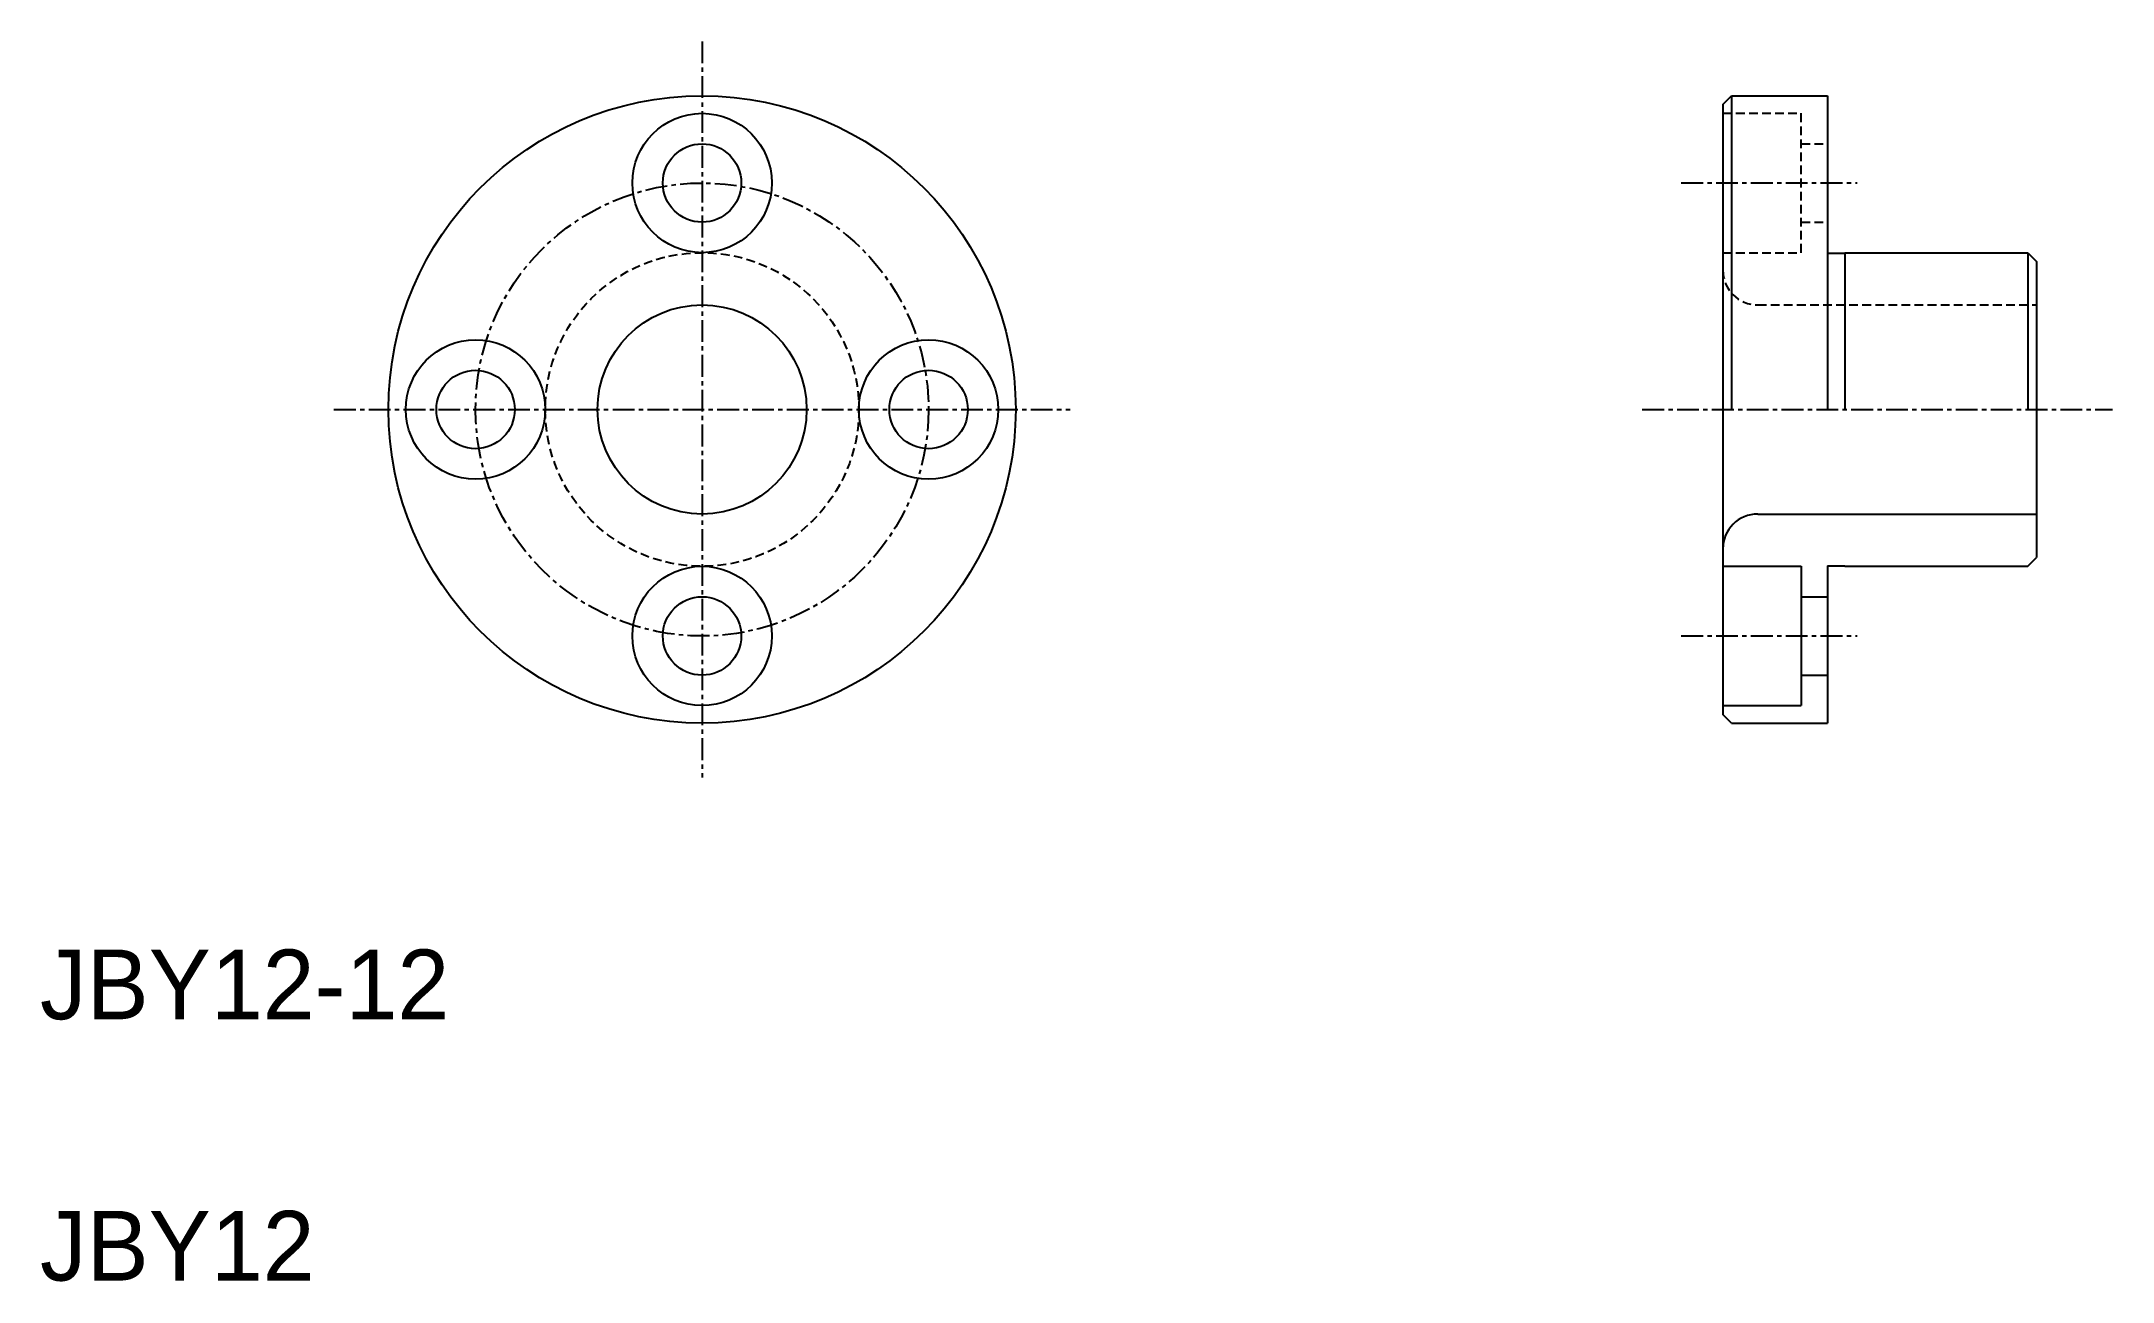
# Model space of a CAD drawing. Extents: x 10 to 129, y 10 to 81.
import ezdxf

# ---------------------------------------------------------------- set-up
doc = ezdxf.new("R2010")
doc.units = 0
doc.linetypes.add('CENTER', pattern=[2, 1.25, -0.25, 0.25, -0.25])
doc.linetypes.add('DASHED', pattern=[0.75, 0.5, -0.25])
doc.layers.get('0').update_dxf_attribs({"linetype": 'CONTINUOUS'})
doc.layers.add('CENTER', color=1, linetype='CENTER')

msp = doc.modelspace()

# ---------------------------------------------------------------- linework, layer by layer
at = {"color": 7, "linetype": 'CONTINUOUS'}
for p, q in [((106.59, 77.5), (107.09, 78)), ((106.59, 77.5), (106.59, 42.5)), ((107.09, 78), (107.09, 60)), ((107.09, 78), (112.59, 78)), ((108.46, 78), (108.46, 78)), ((109.84, 78), (109.84, 78)), ((112.59, 78), (112.59, 60)), ((112.59, 68.97), (113.59, 68.97)), ((113.59, 69), (113.59, 60)), ((113.59, 69), (124.09, 69)), ((124.09, 69), (124.09, 60)), ((124.09, 69), (124.59, 68.5)), ((124.59, 68.5), (124.59, 51.5)), ((108.59, 54), (124.59, 54)), ((124.09, 51), (124.59, 51.5)), ((106.59, 51), (111.09, 51)), ((111.09, 51), (111.09, 43)), ((112.59, 51.02), (112.59, 42)), ((112.59, 51.02), (113.59, 51.02)), ((113.59, 51.02), (113.59, 51)), ((113.59, 51), (124.09, 51)), ((111.09, 49.25), (112.59, 49.25)), ((111.09, 44.75), (112.59, 44.75)), ((106.59, 43), (111.09, 43)), ((107.09, 42), (106.59, 42.5)), ((107.09, 42), (112.59, 42))]:
    msp.add_line(p, q, dxfattribs=at)
at = {"color": 3, "linetype": 'DASHED'}
for p, q in [((106.59, 77), (111.09, 77)), ((111.09, 69), (111.09, 77)), ((111.09, 75.25), (112.59, 75.25)), ((111.09, 70.75), (112.59, 70.75)), ((106.59, 69), (111.09, 69)), ((108.59, 66), (124.59, 66))]:
    msp.add_line(p, q, dxfattribs=at)
at = {"color": 7, "linetype": 'CONTINUOUS'}
for centre, radius in [((48, 60), 18), ((48, 73), 4), ((48, 73), 2.25), ((48, 60), 6), ((35, 60), 4), ((61, 60), 4), ((35, 60), 2.25), ((61, 60), 2.25), ((48, 47), 4), ((48, 47), 2.25)]:
    msp.add_circle(centre, radius, dxfattribs=at)
at = {"color": 3, "linetype": 'DASHED'}
msp.add_circle((48, 60), 9, dxfattribs=at)
msp.add_arc((108.59, 68), 2, 180, 270, dxfattribs=at)
at = {"color": 7, "linetype": 'CONTINUOUS'}
msp.add_arc((108.59, 52), 2, 90, 180, dxfattribs=at)
at = {"layer": 'CENTER', "color": 1, "linetype": 'CENTER'}
for p, q in [((48, 81.13), (48, 38.87)), ((104.2, 73), (114.3, 73)), ((26.87, 60), (69.13, 60)), ((101.96, 60), (128.95, 60)), ((104.2, 47), (114.3, 47))]:
    msp.add_line(p, q, dxfattribs=at)
msp.add_circle((48, 60), 13, dxfattribs=at)

# ---------------------------------------------------------------- texts
at = {"color": 7, "linetype": 'CONTINUOUS'}
for s, p in [('JBY12-12', (10, 25)), ('JBY12', (10, 10))]:
    msp.add_text(s, height=4, dxfattribs=at).set_placement(p)

doc.saveas('drawing.dxf')
